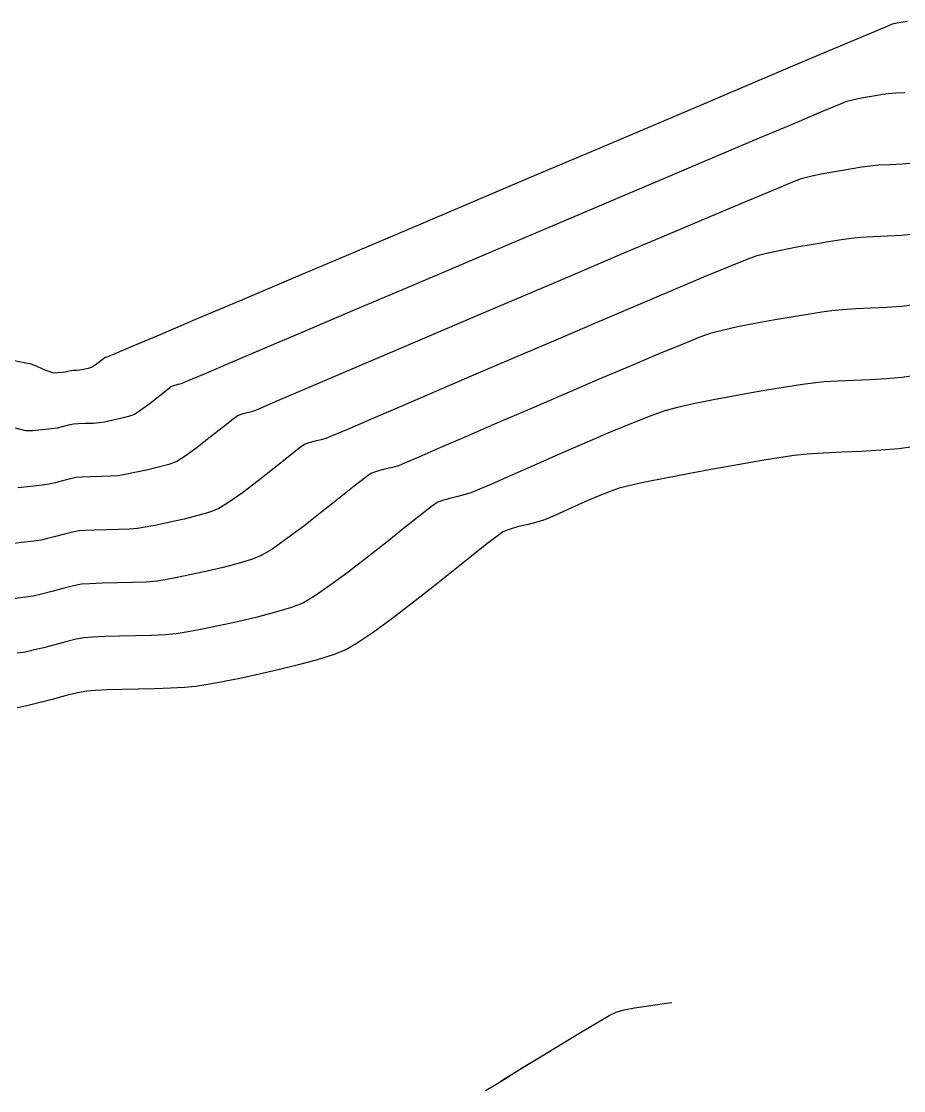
# Model space of a CAD drawing. Header units: metres. Extents: x 708868 to 711043, y 5411316 to 5413138.
# Drawn here: x 709685.6 to 709734.1, y 5411630.5 to 5411689.4 of the extents above; entities that cross this region are included whole.
import ezdxf

# ---------------------------------------------------------------- set-up
doc = ezdxf.new("R2010")
doc.units = ezdxf.units.M
for name, color, linetype in [('Rionegro 2010_Contours', 7, 'Continuous'), ('Rionegro 2014_Contours', 7, 'Continuous'), ('Rionegro 2018_Contours', 7, 'Continuous')]:
    doc.layers.add(name, color=color, linetype=linetype)

msp = doc.modelspace()

# ---------------------------------------------------------------- linework, layer by layer
at = {"layer": 'Rionegro 2010_Contours'}
for points in [[(709734.306, 5411689.35, 236), (709734.063, 5411689.313, 236), (709733.727, 5411689.253, 236), (709733.459, 5411689.192, 236), (709733.087, 5411689.038, 236), (709732.082, 5411688.613, 236), (709730.516, 5411687.951, 236), (709728.465, 5411687.082, 236), (709726.003, 5411686.038, 236), (709723.207, 5411684.852, 236), (709720.149, 5411683.554, 236), (709716.906, 5411682.178, 236), (709713.552, 5411680.754, 236), (709710.162, 5411679.314, 236), (709706.811, 5411677.891, 236), (709703.573, 5411676.516, 236), (709700.524, 5411675.221, 236), (709697.738, 5411674.038, 236), (709695.29, 5411672.998, 236), (709693.255, 5411672.134, 236), (709691.708, 5411671.477, 236), (709690.723, 5411671.058, 236), (709690.376, 5411670.911, 236), (709690.285, 5411670.887, 236), (709690.195, 5411670.86, 236), (709690.031, 5411670.731, 236), (709689.721, 5411670.489, 236), (709689.478, 5411670.323, 236), (709689.264, 5411670.254, 236), (709688.99, 5411670.192, 236), (709688.796, 5411670.156, 236), (709688.636, 5411670.146, 236), (709688.438, 5411670.141, 236), (709688.303, 5411670.135, 236), (709688.145, 5411670.097, 236), (709687.987, 5411670.058, 236), (709687.822, 5411670.036, 236), (709687.571, 5411670.01, 236), (709687.39, 5411670.002, 236), (709687.262, 5411670.032, 236), (709687.104, 5411670.083, 236), (709686.977, 5411670.129, 236), (709686.758, 5411670.223, 236), (709686.407, 5411670.376, 236), (709686.116, 5411670.489, 236), (709685.741, 5411670.568, 236), (709684.747, 5411670.77, 236)], [(709734.155, 5411685.424, 237), (709733.654, 5411685.401, 237), (709733.266, 5411685.37, 237), (709732.925, 5411685.32, 237), (709732.429, 5411685.239, 237), (709731.873, 5411685.14, 237), (709731.352, 5411685.037, 237), (709730.958, 5411684.939, 237), (709730.559, 5411684.779, 237), (709729.576, 5411684.369, 237), (709728.083, 5411683.74, 237), (709726.153, 5411682.924, 237), (709723.859, 5411681.952, 237), (709721.275, 5411680.856, 237), (709718.474, 5411679.666, 237), (709715.53, 5411678.415, 237), (709712.516, 5411677.134, 237), (709709.505, 5411675.853, 237), (709706.572, 5411674.605, 237), (709703.789, 5411673.421, 237), (709701.23, 5411672.332, 237), (709698.968, 5411671.369, 237), (709697.077, 5411670.564, 237), (709695.629, 5411669.948, 237), (709694.7, 5411669.553, 237), (709694.361, 5411669.41, 237), (709694.201, 5411669.367, 237), (709694.001, 5411669.317, 237), (709693.845, 5411669.265, 237), (709693.63, 5411669.103, 237), (709693.194, 5411668.756, 237), (709692.66, 5411668.337, 237), (709692.155, 5411667.958, 237), (709691.801, 5411667.732, 237), (709691.477, 5411667.615, 237), (709691.034, 5411667.497, 237), (709690.559, 5411667.389, 237), (709690.137, 5411667.305, 237), (709689.855, 5411667.257, 237), (709689.534, 5411667.233, 237), (709689.113, 5411667.221, 237), (709688.712, 5411667.212, 237), (709688.45, 5411667.197, 237), (709688.171, 5411667.135, 237), (709687.827, 5411667.044, 237), (709687.548, 5411666.978, 237), (709687.235, 5411666.935, 237), (709686.721, 5411666.875, 237), (709686.196, 5411666.826, 237), (709685.846, 5411666.817, 237), (709685.586, 5411666.872, 237), (709685.254, 5411666.973, 237)], [(709734.633, 5411681.552, 238), (709734.014, 5411681.497, 238), (709733.341, 5411681.462, 238), (709732.712, 5411681.432, 238), (709732.227, 5411681.391, 238), (709731.784, 5411681.325, 238), (709731.148, 5411681.224, 238), (709730.409, 5411681.098, 238), (709729.655, 5411680.959, 238), (709728.975, 5411680.818, 238), (709728.458, 5411680.687, 238), (709727.989, 5411680.504, 238), (709726.939, 5411680.07, 238), (709725.394, 5411679.422, 238), (709723.437, 5411678.596, 238), (709721.153, 5411677.628, 238), (709718.623, 5411676.554, 238), (709715.934, 5411675.409, 238), (709713.168, 5411674.231, 238), (709710.409, 5411673.055, 238), (709707.742, 5411671.917, 238), (709705.249, 5411670.853, 238), (709703.015, 5411669.899, 238), (709701.125, 5411669.092, 238), (709699.66, 5411668.467, 238), (709698.706, 5411668.061, 238), (709698.346, 5411667.91, 238), (709698.082, 5411667.838, 238), (709697.752, 5411667.756, 238), (709697.495, 5411667.67, 238), (709697.231, 5411667.474, 238), (709696.689, 5411667.044, 238), (709695.988, 5411666.488, 238), (709695.248, 5411665.914, 238), (709694.587, 5411665.429, 238), (709694.124, 5411665.141, 238), (709693.696, 5411664.981, 238), (709693.115, 5411664.818, 238), (709692.465, 5411664.661, 238), (709691.827, 5411664.525, 238), (709691.282, 5411664.42, 238), (709690.914, 5411664.358, 238), (709690.51, 5411664.325, 238), (709689.975, 5411664.306, 238), (709689.411, 5411664.294, 238), (709688.918, 5411664.281, 238), (709688.597, 5411664.259, 238), (709688.27, 5411664.191, 238), (709687.853, 5411664.082, 238), (709687.436, 5411663.972, 238), (709687.11, 5411663.898, 238), (709686.732, 5411663.845, 238), (709686.104, 5411663.768, 238), (709685.384, 5411663.691, 238)], [(709734.652, 5411677.652, 239), (709733.969, 5411677.579, 239), (709733.201, 5411677.532, 239), (709732.428, 5411677.496, 239), (709731.731, 5411677.46, 239), (709731.187, 5411677.411, 239), (709730.68, 5411677.337, 239), (709729.963, 5411677.224, 239), (709729.114, 5411677.083, 239), (709728.211, 5411676.923, 239), (709727.333, 5411676.755, 239), (709726.556, 5411676.589, 239), (709725.958, 5411676.434, 239), (709725.464, 5411676.249, 239), (709724.484, 5411675.849, 239), (709723.094, 5411675.27, 239), (709721.371, 5411674.544, 239), (709719.39, 5411673.705, 239), (709717.23, 5411672.785, 239), (709714.967, 5411671.819, 239), (709712.676, 5411670.839, 239), (709710.436, 5411669.879, 239), (709708.322, 5411668.973, 239), (709706.411, 5411668.153, 239), (709704.78, 5411667.454, 239), (709703.505, 5411666.908, 239), (709702.664, 5411666.548, 239), (709702.332, 5411666.409, 239), (709702.072, 5411666.335, 239), (709701.732, 5411666.253, 239), (709701.396, 5411666.164, 239), (709701.145, 5411666.075, 239), (709700.857, 5411665.864, 239), (709700.267, 5411665.399, 239), (709699.48, 5411664.772, 239), (709698.6, 5411664.079, 239), (709697.732, 5411663.415, 239), (709696.979, 5411662.874, 239), (709696.447, 5411662.55, 239), (709695.951, 5411662.36, 239), (709695.287, 5411662.164, 239), (709694.528, 5411661.973, 239), (709693.745, 5411661.796, 239), (709693.01, 5411661.644, 239), (709692.395, 5411661.529, 239), (709691.973, 5411661.459, 239), (709691.52, 5411661.419, 239), (709690.925, 5411661.393, 239), (709690.268, 5411661.377, 239), (709689.631, 5411661.364, 239), (709689.096, 5411661.347, 239), (709688.744, 5411661.321, 239), (709688.394, 5411661.251, 239), (709687.947, 5411661.138, 239), (709687.468, 5411661.01, 239), (709687.021, 5411660.894, 239), (709686.671, 5411660.818, 239), (709686.262, 5411660.759, 239), (709685.586, 5411660.674, 239), (709684.77, 5411660.581, 239)], [(709734.74, 5411669.865, 241), (709734.001, 5411669.765, 241), (709733.152, 5411669.692, 241), (709732.247, 5411669.64, 241), (709731.338, 5411669.597, 241), (709730.477, 5411669.558, 241), (709729.716, 5411669.512, 241), (709729.109, 5411669.451, 241), (709728.526, 5411669.367, 241), (709727.729, 5411669.244, 241), (709726.776, 5411669.091, 241), (709725.723, 5411668.913, 241), (709724.627, 5411668.719, 241), (709723.545, 5411668.517, 241), (709722.535, 5411668.313, 241), (709721.654, 5411668.114, 241), (709720.958, 5411667.929, 241), (709720.245, 5411667.678, 241), (709719.216, 5411667.269, 241), (709717.96, 5411666.746, 241), (709716.566, 5411666.15, 241), (709715.124, 5411665.523, 241), (709713.723, 5411664.908, 241), (709712.45, 5411664.347, 241), (709711.397, 5411663.882, 241), (709710.651, 5411663.554, 241), (709710.302, 5411663.408, 241), (709709.991, 5411663.317, 241), (709709.583, 5411663.216, 241), (709709.146, 5411663.108, 241), (709708.745, 5411662.997, 241), (709708.446, 5411662.884, 241), (709708.141, 5411662.668, 241), (709707.529, 5411662.19, 241), (709706.686, 5411661.52, 241), (709705.69, 5411660.728, 241), (709704.618, 5411659.883, 241), (709703.545, 5411659.055, 241), (709702.548, 5411658.313, 241), (709701.705, 5411657.728, 241), (709701.092, 5411657.369, 241), (709700.43, 5411657.11, 241), (709699.556, 5411656.841, 241), (709698.546, 5411656.576, 241), (709697.475, 5411656.323, 241), (709696.418, 5411656.094, 241), (709695.452, 5411655.9, 241), (709694.651, 5411655.752, 241), (709694.09, 5411655.661, 241), (709693.501, 5411655.605, 241), (709692.733, 5411655.568, 241), (709691.867, 5411655.543, 241), (709690.984, 5411655.524, 241), (709690.165, 5411655.506, 241), (709689.489, 5411655.481, 241), (709689.038, 5411655.445, 241), (709688.594, 5411655.359, 241), (709688.034, 5411655.222, 241), (709687.415, 5411655.059, 241), (709686.797, 5411654.894, 241), (709686.237, 5411654.752, 241), (709685.794, 5411654.658, 241), (709685.361, 5411654.594, 241)], [(709734.71, 5411665.959, 242), (709733.838, 5411665.841, 242), (709732.837, 5411665.756, 242), (709731.77, 5411665.693, 242), (709730.698, 5411665.644, 242), (709729.682, 5411665.597, 242), (709728.786, 5411665.543, 242), (709728.069, 5411665.472, 242), (709727.346, 5411665.361, 242), (709726.315, 5411665.189, 242), (709725.072, 5411664.972, 242), (709723.711, 5411664.727, 242), (709722.328, 5411664.471, 242), (709721.016, 5411664.221, 242), (709719.87, 5411663.994, 242), (709718.986, 5411663.807, 242), (709718.458, 5411663.676, 242), (709717.95, 5411663.496, 242), (709717.296, 5411663.229, 242), (709716.564, 5411662.911, 242), (709715.827, 5411662.583, 242), (709715.155, 5411662.28, 242), (709714.618, 5411662.042, 242), (709714.287, 5411661.907, 242), (709713.92, 5411661.8, 242), (709713.439, 5411661.681, 242), (709712.923, 5411661.554, 242), (709712.449, 5411661.422, 242), (709712.096, 5411661.289, 242), (709711.79, 5411661.075, 242), (709711.183, 5411660.603, 242), (709710.341, 5411659.935, 242), (709709.33, 5411659.13, 242), (709708.216, 5411658.247, 242), (709707.065, 5411657.348, 242), (709705.944, 5411656.491, 242), (709704.917, 5411655.737, 242), (709704.052, 5411655.146, 242), (709703.415, 5411654.778, 242), (709702.734, 5411654.507, 242), (709701.848, 5411654.226, 242), (709700.819, 5411653.945, 242), (709699.71, 5411653.673, 242), (709698.583, 5411653.419, 242), (709697.501, 5411653.191, 242), (709696.526, 5411653, 242), (709695.722, 5411652.854, 242), (709695.149, 5411652.762, 242), (709694.553, 5411652.703, 242), (709693.788, 5411652.661, 242), (709692.915, 5411652.632, 242), (709692, 5411652.611, 242), (709691.106, 5411652.592, 242), (709690.296, 5411652.572, 242), (709689.635, 5411652.545, 242), (709689.184, 5411652.507, 242), (709688.661, 5411652.406, 242), (709688, 5411652.244, 242), (709687.269, 5411652.051, 242), (709686.539, 5411651.856, 242), (709685.878, 5411651.689, 242), (709685.356, 5411651.578, 242)], [(709711.103, 5411630.529, 242), (709711.163, 5411630.566, 242), (709711.326, 5411630.665, 242), (709711.663, 5411630.873, 242), (709712.259, 5411631.241, 242), (709713.181, 5411631.811, 242), (709714.221, 5411632.451, 242), (709715.296, 5411633.11, 242), (709716.324, 5411633.732, 242), (709717.222, 5411634.266, 242), (709717.906, 5411634.656, 242), (709718.293, 5411634.851, 242), (709718.717, 5411634.968, 242), (709719.294, 5411635.08, 242), (709719.934, 5411635.181, 242), (709720.55, 5411635.268, 242), (709721.053, 5411635.336, 242), (709721.354, 5411635.379, 242)]]:
    msp.add_polyline3d(points, dxfattribs=at)
at = {"layer": 'Rionegro 2014_Contours'}
for points in [[(709734.306, 5411689.35, 236), (709734.063, 5411689.313, 236), (709733.727, 5411689.253, 236), (709733.459, 5411689.192, 236), (709733.087, 5411689.038, 236), (709732.082, 5411688.613, 236), (709730.516, 5411687.951, 236), (709728.465, 5411687.082, 236), (709726.003, 5411686.038, 236), (709723.207, 5411684.852, 236), (709720.149, 5411683.554, 236), (709716.906, 5411682.178, 236), (709713.552, 5411680.754, 236), (709710.162, 5411679.314, 236), (709706.811, 5411677.891, 236), (709703.573, 5411676.516, 236), (709700.524, 5411675.221, 236), (709697.738, 5411674.038, 236), (709695.29, 5411672.998, 236), (709693.255, 5411672.134, 236), (709691.708, 5411671.477, 236), (709690.723, 5411671.058, 236), (709690.376, 5411670.911, 236), (709690.285, 5411670.887, 236), (709690.195, 5411670.86, 236), (709690.031, 5411670.731, 236), (709689.721, 5411670.489, 236), (709689.478, 5411670.323, 236), (709689.264, 5411670.254, 236), (709688.99, 5411670.192, 236), (709688.796, 5411670.156, 236), (709688.636, 5411670.146, 236), (709688.438, 5411670.141, 236), (709688.303, 5411670.135, 236), (709688.145, 5411670.097, 236), (709687.987, 5411670.058, 236), (709687.822, 5411670.036, 236), (709687.571, 5411670.01, 236), (709687.39, 5411670.002, 236), (709687.262, 5411670.032, 236), (709687.104, 5411670.083, 236), (709686.977, 5411670.129, 236), (709686.758, 5411670.223, 236), (709686.407, 5411670.376, 236), (709686.116, 5411670.489, 236), (709685.741, 5411670.568, 236), (709684.747, 5411670.77, 236)], [(709734.155, 5411685.424, 237), (709733.654, 5411685.401, 237), (709733.266, 5411685.37, 237), (709732.925, 5411685.32, 237), (709732.429, 5411685.239, 237), (709731.873, 5411685.14, 237), (709731.352, 5411685.037, 237), (709730.958, 5411684.939, 237), (709730.559, 5411684.779, 237), (709729.576, 5411684.369, 237), (709728.083, 5411683.74, 237), (709726.153, 5411682.924, 237), (709723.859, 5411681.952, 237), (709721.275, 5411680.856, 237), (709718.474, 5411679.666, 237), (709715.53, 5411678.415, 237), (709712.516, 5411677.134, 237), (709709.505, 5411675.853, 237), (709706.572, 5411674.605, 237), (709703.789, 5411673.421, 237), (709701.23, 5411672.332, 237), (709698.968, 5411671.369, 237), (709697.077, 5411670.564, 237), (709695.629, 5411669.948, 237), (709694.7, 5411669.553, 237), (709694.361, 5411669.41, 237), (709694.201, 5411669.367, 237), (709694.001, 5411669.317, 237), (709693.845, 5411669.265, 237), (709693.63, 5411669.103, 237), (709693.194, 5411668.756, 237), (709692.66, 5411668.337, 237), (709692.155, 5411667.958, 237), (709691.801, 5411667.732, 237), (709691.477, 5411667.615, 237), (709691.034, 5411667.497, 237), (709690.559, 5411667.389, 237), (709690.137, 5411667.305, 237), (709689.855, 5411667.257, 237), (709689.534, 5411667.233, 237), (709689.113, 5411667.221, 237), (709688.712, 5411667.212, 237), (709688.45, 5411667.197, 237), (709688.171, 5411667.135, 237), (709687.827, 5411667.044, 237), (709687.548, 5411666.978, 237), (709687.235, 5411666.935, 237), (709686.721, 5411666.875, 237), (709686.196, 5411666.826, 237), (709685.846, 5411666.817, 237), (709685.586, 5411666.872, 237), (709685.254, 5411666.973, 237)], [(709734.633, 5411681.552, 238), (709734.014, 5411681.497, 238), (709733.341, 5411681.462, 238), (709732.712, 5411681.432, 238), (709732.227, 5411681.391, 238), (709731.784, 5411681.325, 238), (709731.148, 5411681.224, 238), (709730.409, 5411681.098, 238), (709729.655, 5411680.959, 238), (709728.975, 5411680.818, 238), (709728.458, 5411680.687, 238), (709727.989, 5411680.504, 238), (709726.939, 5411680.07, 238), (709725.394, 5411679.422, 238), (709723.437, 5411678.596, 238), (709721.153, 5411677.628, 238), (709718.623, 5411676.554, 238), (709715.934, 5411675.409, 238), (709713.168, 5411674.231, 238), (709710.409, 5411673.055, 238), (709707.742, 5411671.917, 238), (709705.249, 5411670.853, 238), (709703.015, 5411669.899, 238), (709701.125, 5411669.092, 238), (709699.66, 5411668.467, 238), (709698.706, 5411668.061, 238), (709698.346, 5411667.91, 238), (709698.082, 5411667.838, 238), (709697.752, 5411667.756, 238), (709697.495, 5411667.67, 238), (709697.231, 5411667.474, 238), (709696.689, 5411667.044, 238), (709695.988, 5411666.488, 238), (709695.248, 5411665.914, 238), (709694.587, 5411665.429, 238), (709694.124, 5411665.141, 238), (709693.696, 5411664.981, 238), (709693.115, 5411664.818, 238), (709692.465, 5411664.661, 238), (709691.827, 5411664.525, 238), (709691.282, 5411664.42, 238), (709690.914, 5411664.358, 238), (709690.51, 5411664.325, 238), (709689.975, 5411664.306, 238), (709689.411, 5411664.294, 238), (709688.918, 5411664.281, 238), (709688.597, 5411664.259, 238), (709688.27, 5411664.191, 238), (709687.853, 5411664.082, 238), (709687.436, 5411663.972, 238), (709687.11, 5411663.898, 238), (709686.732, 5411663.845, 238), (709686.104, 5411663.768, 238), (709685.384, 5411663.691, 238)], [(709734.652, 5411677.652, 239), (709733.969, 5411677.579, 239), (709733.201, 5411677.532, 239), (709732.428, 5411677.496, 239), (709731.731, 5411677.46, 239), (709731.187, 5411677.411, 239), (709730.68, 5411677.337, 239), (709729.963, 5411677.224, 239), (709729.114, 5411677.083, 239), (709728.211, 5411676.923, 239), (709727.333, 5411676.755, 239), (709726.556, 5411676.589, 239), (709725.958, 5411676.434, 239), (709725.464, 5411676.249, 239), (709724.484, 5411675.849, 239), (709723.094, 5411675.27, 239), (709721.371, 5411674.544, 239), (709719.39, 5411673.705, 239), (709717.23, 5411672.785, 239), (709714.967, 5411671.819, 239), (709712.676, 5411670.839, 239), (709710.436, 5411669.879, 239), (709708.322, 5411668.973, 239), (709706.411, 5411668.153, 239), (709704.78, 5411667.454, 239), (709703.505, 5411666.908, 239), (709702.664, 5411666.548, 239), (709702.332, 5411666.409, 239), (709702.072, 5411666.335, 239), (709701.732, 5411666.253, 239), (709701.396, 5411666.164, 239), (709701.145, 5411666.075, 239), (709700.857, 5411665.864, 239), (709700.267, 5411665.399, 239), (709699.48, 5411664.772, 239), (709698.6, 5411664.079, 239), (709697.732, 5411663.415, 239), (709696.979, 5411662.874, 239), (709696.447, 5411662.55, 239), (709695.951, 5411662.36, 239), (709695.287, 5411662.164, 239), (709694.528, 5411661.973, 239), (709693.745, 5411661.796, 239), (709693.01, 5411661.644, 239), (709692.395, 5411661.529, 239), (709691.973, 5411661.459, 239), (709691.52, 5411661.419, 239), (709690.925, 5411661.393, 239), (709690.268, 5411661.377, 239), (709689.631, 5411661.364, 239), (709689.096, 5411661.347, 239), (709688.744, 5411661.321, 239), (709688.394, 5411661.251, 239), (709687.947, 5411661.138, 239), (709687.468, 5411661.01, 239), (709687.021, 5411660.894, 239), (709686.671, 5411660.818, 239), (709686.262, 5411660.759, 239), (709685.586, 5411660.674, 239), (709684.77, 5411660.581, 239)], [(709734.691, 5411673.757, 240), (709733.972, 5411673.669, 240), (709733.152, 5411673.609, 240), (709732.295, 5411673.565, 240), (709731.466, 5411673.528, 240), (709730.729, 5411673.487, 240), (709730.148, 5411673.431, 240), (709729.597, 5411673.351, 240), (709728.831, 5411673.232, 240), (709727.916, 5411673.082, 240), (709726.921, 5411672.911, 240), (709725.91, 5411672.727, 240), (709724.952, 5411672.538, 240), (709724.112, 5411672.354, 240), (709723.458, 5411672.182, 240), (709722.892, 5411671.976, 240), (709721.91, 5411671.582, 240), (709720.592, 5411671.035, 240), (709719.017, 5411670.37, 240), (709717.263, 5411669.624, 240), (709715.411, 5411668.83, 240), (709713.538, 5411668.024, 240), (709711.725, 5411667.241, 240), (709710.05, 5411666.516, 240), (709708.593, 5411665.886, 240), (709707.432, 5411665.384, 240), (709706.647, 5411665.047, 240), (709706.317, 5411664.908, 240), (709705.983, 5411664.814, 240), (709705.548, 5411664.708, 240), (709705.117, 5411664.595, 240), (709704.796, 5411664.479, 240), (709704.495, 5411664.264, 240), (709703.887, 5411663.786, 240), (709703.059, 5411663.127, 240), (709702.102, 5411662.368, 240), (709701.105, 5411661.59, 240), (709700.157, 5411660.876, 240), (709699.349, 5411660.305, 240), (709698.769, 5411659.959, 240), (709698.227, 5411659.747, 240), (709697.51, 5411659.527, 240), (709696.683, 5411659.309, 240), (709695.805, 5411659.102, 240), (709694.939, 5411658.915, 240), (709694.147, 5411658.756, 240), (709693.491, 5411658.635, 240), (709693.031, 5411658.56, 240), (709692.452, 5411658.508, 240), (709691.688, 5411658.476, 240), (709690.845, 5411658.455, 240), (709690.029, 5411658.438, 240), (709689.342, 5411658.417, 240), (709688.891, 5411658.383, 240), (709688.442, 5411658.293, 240), (709687.869, 5411658.148, 240), (709687.254, 5411657.984, 240), (709686.681, 5411657.836, 240), (709686.233, 5411657.738, 240), (709685.808, 5411657.676, 240), (709685.114, 5411657.586, 240)], [(709734.74, 5411669.865, 241), (709734.001, 5411669.765, 241), (709733.152, 5411669.692, 241), (709732.247, 5411669.64, 241), (709731.338, 5411669.597, 241), (709730.477, 5411669.558, 241), (709729.716, 5411669.512, 241), (709729.109, 5411669.451, 241), (709728.526, 5411669.367, 241), (709727.729, 5411669.244, 241), (709726.776, 5411669.091, 241), (709725.723, 5411668.913, 241), (709724.627, 5411668.719, 241), (709723.545, 5411668.517, 241), (709722.535, 5411668.313, 241), (709721.654, 5411668.114, 241), (709720.958, 5411667.929, 241), (709720.245, 5411667.678, 241), (709719.216, 5411667.269, 241), (709717.96, 5411666.746, 241), (709716.566, 5411666.15, 241), (709715.124, 5411665.523, 241), (709713.723, 5411664.908, 241), (709712.45, 5411664.347, 241), (709711.397, 5411663.882, 241), (709710.651, 5411663.554, 241), (709710.302, 5411663.408, 241), (709709.991, 5411663.317, 241), (709709.583, 5411663.216, 241), (709709.146, 5411663.108, 241), (709708.745, 5411662.997, 241), (709708.446, 5411662.884, 241), (709708.141, 5411662.668, 241), (709707.529, 5411662.19, 241), (709706.686, 5411661.52, 241), (709705.69, 5411660.728, 241), (709704.618, 5411659.883, 241), (709703.545, 5411659.055, 241), (709702.548, 5411658.313, 241), (709701.705, 5411657.728, 241), (709701.092, 5411657.369, 241), (709700.43, 5411657.11, 241), (709699.556, 5411656.841, 241), (709698.546, 5411656.576, 241), (709697.475, 5411656.323, 241), (709696.418, 5411656.094, 241), (709695.452, 5411655.9, 241), (709694.651, 5411655.752, 241), (709694.09, 5411655.661, 241), (709693.501, 5411655.605, 241), (709692.733, 5411655.568, 241), (709691.867, 5411655.543, 241), (709690.984, 5411655.524, 241), (709690.165, 5411655.506, 241), (709689.489, 5411655.481, 241), (709689.038, 5411655.445, 241), (709688.594, 5411655.359, 241), (709688.034, 5411655.222, 241), (709687.415, 5411655.059, 241), (709686.797, 5411654.894, 241), (709686.237, 5411654.752, 241), (709685.794, 5411654.658, 241), (709685.361, 5411654.594, 241)], [(709734.71, 5411665.959, 242), (709733.838, 5411665.841, 242), (709732.837, 5411665.756, 242), (709731.77, 5411665.693, 242), (709730.698, 5411665.644, 242), (709729.682, 5411665.597, 242), (709728.786, 5411665.543, 242), (709728.069, 5411665.472, 242), (709727.346, 5411665.361, 242), (709726.315, 5411665.189, 242), (709725.072, 5411664.972, 242), (709723.711, 5411664.727, 242), (709722.328, 5411664.471, 242), (709721.016, 5411664.221, 242), (709719.87, 5411663.994, 242), (709718.986, 5411663.807, 242), (709718.458, 5411663.676, 242), (709717.95, 5411663.496, 242), (709717.296, 5411663.229, 242), (709716.564, 5411662.911, 242), (709715.827, 5411662.583, 242), (709715.155, 5411662.28, 242), (709714.618, 5411662.042, 242), (709714.287, 5411661.907, 242), (709713.92, 5411661.8, 242), (709713.439, 5411661.681, 242), (709712.923, 5411661.554, 242), (709712.449, 5411661.422, 242), (709712.096, 5411661.289, 242), (709711.79, 5411661.075, 242), (709711.183, 5411660.603, 242), (709710.341, 5411659.935, 242), (709709.33, 5411659.13, 242), (709708.216, 5411658.247, 242), (709707.065, 5411657.348, 242), (709705.944, 5411656.491, 242), (709704.917, 5411655.737, 242), (709704.052, 5411655.146, 242), (709703.415, 5411654.778, 242), (709702.734, 5411654.507, 242), (709701.848, 5411654.226, 242), (709700.819, 5411653.945, 242), (709699.71, 5411653.673, 242), (709698.583, 5411653.419, 242), (709697.501, 5411653.191, 242), (709696.526, 5411653, 242), (709695.722, 5411652.854, 242), (709695.149, 5411652.762, 242), (709694.553, 5411652.703, 242), (709693.788, 5411652.661, 242), (709692.915, 5411652.632, 242), (709692, 5411652.611, 242), (709691.106, 5411652.592, 242), (709690.296, 5411652.572, 242), (709689.635, 5411652.545, 242), (709689.184, 5411652.507, 242), (709688.661, 5411652.406, 242), (709688, 5411652.244, 242), (709687.269, 5411652.051, 242), (709686.539, 5411651.856, 242), (709685.878, 5411651.689, 242), (709685.356, 5411651.578, 242)], [(709711.105, 5411630.531, 242), (709711.166, 5411630.567, 242), (709711.328, 5411630.666, 242), (709711.665, 5411630.874, 242), (709712.261, 5411631.242, 242), (709713.182, 5411631.812, 242), (709714.222, 5411632.452, 242), (709715.297, 5411633.11, 242), (709716.325, 5411633.733, 242), (709717.222, 5411634.266, 242), (709717.906, 5411634.656, 242), (709718.293, 5411634.851, 242), (709718.717, 5411634.968, 242), (709719.293, 5411635.08, 242), (709719.934, 5411635.181, 242), (709720.55, 5411635.268, 242), (709721.052, 5411635.336, 242), (709721.353, 5411635.379, 242)]]:
    msp.add_polyline3d(points, dxfattribs=at)
at = {"layer": 'Rionegro 2018_Contours'}
for points in [[(709734.306, 5411689.35, 236), (709734.063, 5411689.313, 236), (709733.727, 5411689.253, 236), (709733.459, 5411689.192, 236), (709733.087, 5411689.038, 236), (709732.082, 5411688.613, 236), (709730.516, 5411687.951, 236), (709728.465, 5411687.082, 236), (709726.003, 5411686.038, 236), (709723.207, 5411684.852, 236), (709720.149, 5411683.554, 236), (709716.906, 5411682.178, 236), (709713.552, 5411680.754, 236), (709710.162, 5411679.314, 236), (709706.811, 5411677.891, 236), (709703.573, 5411676.516, 236), (709700.524, 5411675.221, 236), (709697.738, 5411674.038, 236), (709695.29, 5411672.998, 236), (709693.255, 5411672.134, 236), (709691.708, 5411671.477, 236), (709690.723, 5411671.058, 236), (709690.376, 5411670.911, 236), (709690.285, 5411670.887, 236), (709690.195, 5411670.86, 236), (709690.031, 5411670.731, 236), (709689.721, 5411670.489, 236), (709689.478, 5411670.323, 236), (709689.264, 5411670.254, 236), (709688.99, 5411670.192, 236), (709688.796, 5411670.156, 236), (709688.636, 5411670.146, 236), (709688.438, 5411670.141, 236), (709688.303, 5411670.135, 236), (709688.145, 5411670.097, 236), (709687.987, 5411670.058, 236), (709687.822, 5411670.036, 236), (709687.571, 5411670.01, 236), (709687.39, 5411670.002, 236), (709687.262, 5411670.032, 236), (709687.104, 5411670.083, 236), (709686.977, 5411670.129, 236), (709686.758, 5411670.223, 236), (709686.407, 5411670.376, 236), (709686.116, 5411670.489, 236), (709685.741, 5411670.568, 236), (709684.747, 5411670.77, 236)], [(709734.155, 5411685.424, 237), (709733.654, 5411685.401, 237), (709733.266, 5411685.37, 237), (709732.925, 5411685.32, 237), (709732.429, 5411685.239, 237), (709731.873, 5411685.14, 237), (709731.352, 5411685.037, 237), (709730.958, 5411684.939, 237), (709730.559, 5411684.779, 237), (709729.576, 5411684.369, 237), (709728.083, 5411683.74, 237), (709726.153, 5411682.924, 237), (709723.859, 5411681.952, 237), (709721.275, 5411680.856, 237), (709718.474, 5411679.666, 237), (709715.53, 5411678.415, 237), (709712.516, 5411677.134, 237), (709709.505, 5411675.853, 237), (709706.572, 5411674.605, 237), (709703.789, 5411673.421, 237), (709701.23, 5411672.332, 237), (709698.968, 5411671.369, 237), (709697.077, 5411670.564, 237), (709695.629, 5411669.948, 237), (709694.7, 5411669.553, 237), (709694.361, 5411669.41, 237), (709694.201, 5411669.367, 237), (709694.001, 5411669.317, 237), (709693.845, 5411669.265, 237), (709693.63, 5411669.103, 237), (709693.194, 5411668.756, 237), (709692.66, 5411668.337, 237), (709692.155, 5411667.958, 237), (709691.801, 5411667.732, 237), (709691.477, 5411667.615, 237), (709691.034, 5411667.497, 237), (709690.559, 5411667.389, 237), (709690.137, 5411667.305, 237), (709689.855, 5411667.257, 237), (709689.534, 5411667.233, 237), (709689.113, 5411667.221, 237), (709688.712, 5411667.212, 237), (709688.45, 5411667.197, 237), (709688.171, 5411667.135, 237), (709687.827, 5411667.044, 237), (709687.548, 5411666.978, 237), (709687.235, 5411666.935, 237), (709686.721, 5411666.875, 237), (709686.196, 5411666.826, 237), (709685.846, 5411666.817, 237), (709685.586, 5411666.872, 237), (709685.254, 5411666.973, 237)], [(709734.633, 5411681.552, 238), (709734.014, 5411681.497, 238), (709733.341, 5411681.462, 238), (709732.712, 5411681.432, 238), (709732.227, 5411681.391, 238), (709731.784, 5411681.325, 238), (709731.148, 5411681.224, 238), (709730.409, 5411681.098, 238), (709729.655, 5411680.959, 238), (709728.975, 5411680.818, 238), (709728.458, 5411680.687, 238), (709727.989, 5411680.504, 238), (709726.939, 5411680.07, 238), (709725.394, 5411679.422, 238), (709723.437, 5411678.596, 238), (709721.153, 5411677.628, 238), (709718.623, 5411676.554, 238), (709715.934, 5411675.409, 238), (709713.168, 5411674.231, 238), (709710.409, 5411673.055, 238), (709707.742, 5411671.917, 238), (709705.249, 5411670.853, 238), (709703.015, 5411669.899, 238), (709701.125, 5411669.092, 238), (709699.66, 5411668.467, 238), (709698.706, 5411668.061, 238), (709698.346, 5411667.91, 238), (709698.082, 5411667.838, 238), (709697.752, 5411667.756, 238), (709697.495, 5411667.67, 238), (709697.231, 5411667.474, 238), (709696.689, 5411667.044, 238), (709695.988, 5411666.488, 238), (709695.248, 5411665.914, 238), (709694.587, 5411665.429, 238), (709694.124, 5411665.141, 238), (709693.696, 5411664.981, 238), (709693.115, 5411664.818, 238), (709692.465, 5411664.661, 238), (709691.827, 5411664.525, 238), (709691.282, 5411664.42, 238), (709690.914, 5411664.358, 238), (709690.51, 5411664.325, 238), (709689.975, 5411664.306, 238), (709689.411, 5411664.294, 238), (709688.918, 5411664.281, 238), (709688.597, 5411664.259, 238), (709688.27, 5411664.191, 238), (709687.853, 5411664.082, 238), (709687.436, 5411663.972, 238), (709687.11, 5411663.898, 238), (709686.732, 5411663.845, 238), (709686.104, 5411663.768, 238), (709685.384, 5411663.691, 238)], [(709734.652, 5411677.652, 239), (709733.969, 5411677.579, 239), (709733.201, 5411677.532, 239), (709732.428, 5411677.496, 239), (709731.731, 5411677.46, 239), (709731.187, 5411677.411, 239), (709730.68, 5411677.337, 239), (709729.963, 5411677.224, 239), (709729.114, 5411677.083, 239), (709728.211, 5411676.923, 239), (709727.333, 5411676.755, 239), (709726.556, 5411676.589, 239), (709725.958, 5411676.434, 239), (709725.464, 5411676.249, 239), (709724.484, 5411675.849, 239), (709723.094, 5411675.27, 239), (709721.371, 5411674.544, 239), (709719.39, 5411673.705, 239), (709717.23, 5411672.785, 239), (709714.967, 5411671.819, 239), (709712.676, 5411670.839, 239), (709710.436, 5411669.879, 239), (709708.322, 5411668.973, 239), (709706.411, 5411668.153, 239), (709704.78, 5411667.454, 239), (709703.505, 5411666.908, 239), (709702.664, 5411666.548, 239), (709702.332, 5411666.409, 239), (709702.072, 5411666.335, 239), (709701.732, 5411666.253, 239), (709701.396, 5411666.164, 239), (709701.145, 5411666.075, 239), (709700.857, 5411665.864, 239), (709700.267, 5411665.399, 239), (709699.48, 5411664.772, 239), (709698.6, 5411664.079, 239), (709697.732, 5411663.415, 239), (709696.979, 5411662.874, 239), (709696.447, 5411662.55, 239), (709695.951, 5411662.36, 239), (709695.287, 5411662.164, 239), (709694.528, 5411661.973, 239), (709693.745, 5411661.796, 239), (709693.01, 5411661.644, 239), (709692.395, 5411661.529, 239), (709691.973, 5411661.459, 239), (709691.52, 5411661.419, 239), (709690.925, 5411661.393, 239), (709690.268, 5411661.377, 239), (709689.631, 5411661.364, 239), (709689.096, 5411661.347, 239), (709688.744, 5411661.321, 239), (709688.394, 5411661.251, 239), (709687.947, 5411661.138, 239), (709687.468, 5411661.01, 239), (709687.021, 5411660.894, 239), (709686.671, 5411660.818, 239), (709686.262, 5411660.759, 239), (709685.586, 5411660.674, 239), (709684.77, 5411660.581, 239)], [(709734.691, 5411673.757, 240), (709733.972, 5411673.669, 240), (709733.152, 5411673.609, 240), (709732.295, 5411673.565, 240), (709731.466, 5411673.528, 240), (709730.729, 5411673.487, 240), (709730.148, 5411673.431, 240), (709729.597, 5411673.351, 240), (709728.831, 5411673.232, 240), (709727.916, 5411673.082, 240), (709726.921, 5411672.911, 240), (709725.91, 5411672.727, 240), (709724.952, 5411672.538, 240), (709724.112, 5411672.354, 240), (709723.458, 5411672.182, 240), (709722.892, 5411671.976, 240), (709721.91, 5411671.582, 240), (709720.592, 5411671.035, 240), (709719.017, 5411670.37, 240), (709717.263, 5411669.624, 240), (709715.411, 5411668.83, 240), (709713.538, 5411668.024, 240), (709711.725, 5411667.241, 240), (709710.05, 5411666.516, 240), (709708.593, 5411665.886, 240), (709707.432, 5411665.384, 240), (709706.647, 5411665.047, 240), (709706.317, 5411664.908, 240), (709705.983, 5411664.814, 240), (709705.548, 5411664.708, 240), (709705.117, 5411664.595, 240), (709704.796, 5411664.479, 240), (709704.495, 5411664.264, 240), (709703.887, 5411663.786, 240), (709703.059, 5411663.127, 240), (709702.102, 5411662.368, 240), (709701.105, 5411661.59, 240), (709700.157, 5411660.876, 240), (709699.349, 5411660.305, 240), (709698.769, 5411659.959, 240), (709698.227, 5411659.747, 240), (709697.51, 5411659.527, 240), (709696.683, 5411659.309, 240), (709695.805, 5411659.102, 240), (709694.939, 5411658.915, 240), (709694.147, 5411658.756, 240), (709693.491, 5411658.635, 240), (709693.031, 5411658.56, 240), (709692.452, 5411658.508, 240), (709691.688, 5411658.476, 240), (709690.845, 5411658.455, 240), (709690.029, 5411658.438, 240), (709689.342, 5411658.417, 240), (709688.891, 5411658.383, 240), (709688.442, 5411658.293, 240), (709687.869, 5411658.148, 240), (709687.254, 5411657.984, 240), (709686.681, 5411657.836, 240), (709686.233, 5411657.738, 240), (709685.808, 5411657.676, 240), (709685.114, 5411657.586, 240)], [(709734.74, 5411669.865, 241), (709734.001, 5411669.765, 241), (709733.152, 5411669.692, 241), (709732.247, 5411669.64, 241), (709731.338, 5411669.597, 241), (709730.477, 5411669.558, 241), (709729.716, 5411669.512, 241), (709729.109, 5411669.451, 241), (709728.526, 5411669.367, 241), (709727.729, 5411669.244, 241), (709726.776, 5411669.091, 241), (709725.723, 5411668.913, 241), (709724.627, 5411668.719, 241), (709723.545, 5411668.517, 241), (709722.535, 5411668.313, 241), (709721.654, 5411668.114, 241), (709720.958, 5411667.929, 241), (709720.245, 5411667.678, 241), (709719.216, 5411667.269, 241), (709717.96, 5411666.746, 241), (709716.566, 5411666.15, 241), (709715.124, 5411665.523, 241), (709713.723, 5411664.908, 241), (709712.45, 5411664.347, 241), (709711.397, 5411663.882, 241), (709710.651, 5411663.554, 241), (709710.302, 5411663.408, 241), (709709.991, 5411663.317, 241), (709709.583, 5411663.216, 241), (709709.146, 5411663.108, 241), (709708.745, 5411662.997, 241), (709708.446, 5411662.884, 241), (709708.141, 5411662.668, 241), (709707.529, 5411662.19, 241), (709706.686, 5411661.52, 241), (709705.69, 5411660.728, 241), (709704.618, 5411659.883, 241), (709703.545, 5411659.055, 241), (709702.548, 5411658.313, 241), (709701.705, 5411657.728, 241), (709701.092, 5411657.369, 241), (709700.43, 5411657.11, 241), (709699.556, 5411656.841, 241), (709698.546, 5411656.576, 241), (709697.475, 5411656.323, 241), (709696.418, 5411656.094, 241), (709695.452, 5411655.9, 241), (709694.651, 5411655.752, 241), (709694.09, 5411655.661, 241), (709693.501, 5411655.605, 241), (709692.733, 5411655.568, 241), (709691.867, 5411655.543, 241), (709690.984, 5411655.524, 241), (709690.165, 5411655.506, 241), (709689.489, 5411655.481, 241), (709689.038, 5411655.445, 241), (709688.594, 5411655.359, 241), (709688.034, 5411655.222, 241), (709687.415, 5411655.059, 241), (709686.797, 5411654.894, 241), (709686.237, 5411654.752, 241), (709685.794, 5411654.658, 241), (709685.361, 5411654.594, 241)], [(709734.71, 5411665.959, 242), (709733.838, 5411665.841, 242), (709732.837, 5411665.756, 242), (709731.77, 5411665.693, 242), (709730.698, 5411665.644, 242), (709729.682, 5411665.597, 242), (709728.786, 5411665.543, 242), (709728.069, 5411665.472, 242), (709727.346, 5411665.361, 242), (709726.315, 5411665.189, 242), (709725.072, 5411664.972, 242), (709723.711, 5411664.727, 242), (709722.328, 5411664.471, 242), (709721.016, 5411664.221, 242), (709719.87, 5411663.994, 242), (709718.986, 5411663.807, 242), (709718.458, 5411663.676, 242), (709717.95, 5411663.496, 242), (709717.296, 5411663.229, 242), (709716.564, 5411662.911, 242), (709715.827, 5411662.583, 242), (709715.155, 5411662.28, 242), (709714.618, 5411662.042, 242), (709714.287, 5411661.907, 242), (709713.92, 5411661.8, 242), (709713.439, 5411661.681, 242), (709712.923, 5411661.554, 242), (709712.449, 5411661.422, 242), (709712.096, 5411661.289, 242), (709711.79, 5411661.075, 242), (709711.183, 5411660.603, 242), (709710.341, 5411659.935, 242), (709709.33, 5411659.13, 242), (709708.216, 5411658.247, 242), (709707.065, 5411657.348, 242), (709705.944, 5411656.491, 242), (709704.917, 5411655.737, 242), (709704.052, 5411655.146, 242), (709703.415, 5411654.778, 242), (709702.734, 5411654.507, 242), (709701.848, 5411654.226, 242), (709700.819, 5411653.945, 242), (709699.71, 5411653.673, 242), (709698.583, 5411653.419, 242), (709697.501, 5411653.191, 242), (709696.526, 5411653, 242), (709695.722, 5411652.854, 242), (709695.149, 5411652.762, 242), (709694.553, 5411652.703, 242), (709693.788, 5411652.661, 242), (709692.915, 5411652.632, 242), (709692, 5411652.611, 242), (709691.106, 5411652.592, 242), (709690.296, 5411652.572, 242), (709689.635, 5411652.545, 242), (709689.184, 5411652.507, 242), (709688.661, 5411652.406, 242), (709688, 5411652.244, 242), (709687.269, 5411652.051, 242), (709686.539, 5411651.856, 242), (709685.878, 5411651.689, 242), (709685.356, 5411651.578, 242)], [(709711.105, 5411630.531, 242), (709711.166, 5411630.567, 242), (709711.328, 5411630.666, 242), (709711.665, 5411630.874, 242), (709712.261, 5411631.242, 242), (709713.182, 5411631.812, 242), (709714.222, 5411632.452, 242), (709715.297, 5411633.11, 242), (709716.325, 5411633.733, 242), (709717.222, 5411634.266, 242), (709717.906, 5411634.656, 242), (709718.293, 5411634.851, 242), (709718.717, 5411634.968, 242), (709719.293, 5411635.08, 242), (709719.934, 5411635.181, 242), (709720.55, 5411635.268, 242), (709721.052, 5411635.336, 242), (709721.353, 5411635.379, 242)]]:
    msp.add_polyline3d(points, dxfattribs=at)

doc.saveas('drawing.dxf')
